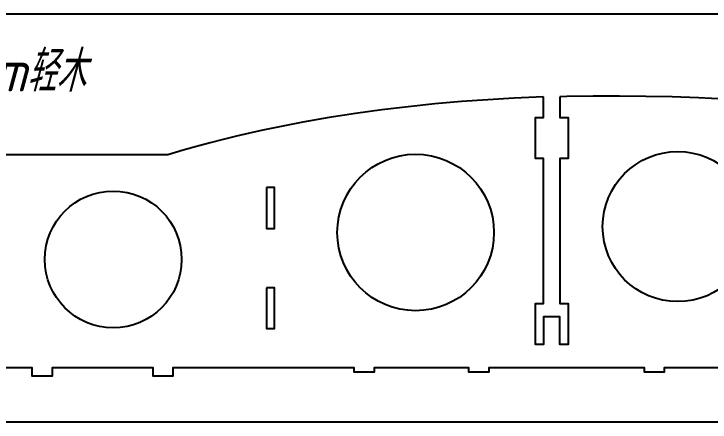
# Model space of a CAD drawing. Header units: millimetres. Extents: x 100 to 1723, y 75 to 1130.
# Drawn here: x 430.7 to 601.1, y 332.3 to 432.3 of the extents above; entities that cross this region are included whole.
import ezdxf

# ---------------------------------------------------------------- set-up
doc = ezdxf.new("R2010")
doc.units = ezdxf.units.MM
doc.layers.add('1.5mm轻木', color=30, linetype='Continuous')
doc.styles.add('工程文字', font='gbeitc.shx', dxfattribs={"bigfont": 'gbcbig.shx'})

msp = doc.modelspace()

# ---------------------------------------------------------------- linework, layer by layer
msp.add_lwpolyline([(1101.18, 432.28), (1100.7, 332.28), (100.7, 332.28), (100.7, 432.28), (1100.7, 432.28)])
at = {"layer": '1.5mm轻木', "lineweight": 25}
for points in [[(560.35, 411.98), (553.17, 411.62), (546.73, 411.25), (540.23, 410.78), (533.73, 410.22), (527.24, 409.55), (520.77, 408.78), (514.31, 407.89), (507.87, 406.88), (501.45, 405.76), (498.18, 405.13), (494.91, 404.48), (491.66, 403.79), (488.41, 403.06), (485.17, 402.3), (481.93, 401.51), (478.71, 400.68), (475.4, 399.79), (472.11, 398.86), (468.41, 397.76), (406.41, 397.76)], [(564.35, 411.93), (564.35, 406.86), (566.35, 406.86), (566.35, 396.86), (564.35, 396.86), (564.35, 361.31), (566.35, 361.31), (566.35, 351.31), (564.35, 351.31), (564.35, 358.03), (560.35, 358.03), (560.35, 351.31), (558.35, 351.31), (558.35, 361.31), (560.35, 361.31), (560.35, 396.86), (558.35, 396.86), (558.35, 406.86), (560.35, 406.86), (560.35, 411.93)], [(604.66, 411.4), (598.24, 411.7), (591.81, 411.93), (585.37, 412.08), (578.93, 412.15), (572.48, 412.13), (566.04, 412.03), (564.35, 411.98)], [(422.02, 345.63), (435.14, 345.63), (435.14, 343.63), (440.14, 343.63), (440.14, 345.63), (464.69, 345.63), (464.69, 343.63), (469.69, 343.63), (469.69, 345.63), (513.93, 345.63), (513.93, 344.63), (518.93, 344.63), (518.93, 345.63), (542, 345.63), (542, 344.63), (547, 344.63), (547, 345.63), (584.95, 345.63), (584.95, 344.63), (589.95, 344.63), (589.95, 345.63), (610.35, 345.63)]]:
    msp.add_lwpolyline(points, dxfattribs=at)
for points in [[(492.51, 389.74), (492.51, 379.74), (494.51, 379.74), (494.51, 389.74)], [(492.51, 365.19), (492.51, 355.19), (494.51, 355.19), (494.51, 365.19)]]:
    msp.add_lwpolyline(points, close=True, dxfattribs=at)
for centre, radius in [((529.03, 378.73), 19.17), ((593.2, 380.17), 18.39), ((455.02, 372.13), 16.75)]:
    msp.add_circle(centre, radius, dxfattribs=at)

# ---------------------------------------------------------------- texts
at = {"layer": '1.5mm轻木', "insert": (404.77, 423.25), "char_height": 10, "attachment_point": 1, "style": '工程文字'}
msp.add_mtext_dynamic_manual_height_columns('1.5mm轻木', width=123.2202, gutter_width=12.5, heights=[23.9], dxfattribs=at)

doc.saveas('drawing.dxf')
